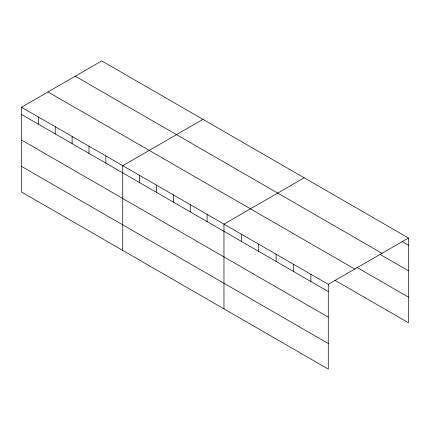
<?xml version="1.0" encoding="UTF-8"?>
<svg xmlns="http://www.w3.org/2000/svg" width="430" height="430" viewBox="0 0 430 430"><rect width="100%" height="100%" fill="white"/><g stroke="black" fill="none" stroke-linecap="round" stroke-linejoin="round"><path stroke-width="0.64" d="M328.273 317.141L328.273 284.343L21.5 107.226L21.5 191.979L328.273 369.09L328.273 317.141L21.5 140.024M334.911 280.285L408.5 322.774L408.5 238.021L101.727 60.909L21.5 107.226M202.96 119.357L122.733 165.674L122.733 250.427M304.198 177.805L223.971 224.121L223.971 308.874M328.273 284.343L408.5 238.021M402.125 241.552L408.5 245.234M75.25 76.196L382.023 253.308M380.104 254.426L408.5 270.819M356.927 267.412L408.5 297.184M47.977 91.945L354.75 269.056M21.5 114.439L328.273 291.551M21.5 166.388L328.273 343.505M310.89 274.302L310.89 281.516M293.507 264.267L293.507 271.481M276.119 254.232L276.119 261.44M258.736 244.197L258.736 251.405M241.354 234.156L241.354 241.37M207.099 214.382L207.099 221.59M190.227 204.642L190.227 211.85M173.354 194.898L173.354 202.111M156.482 185.158L156.482 192.366M139.605 175.418L139.605 182.626M105.861 155.934L105.861 163.142M88.989 146.195L88.989 153.402M72.116 136.45L72.116 143.663M55.244 126.71L55.244 133.923M38.372 116.971L38.372 124.179"/></g></svg>
